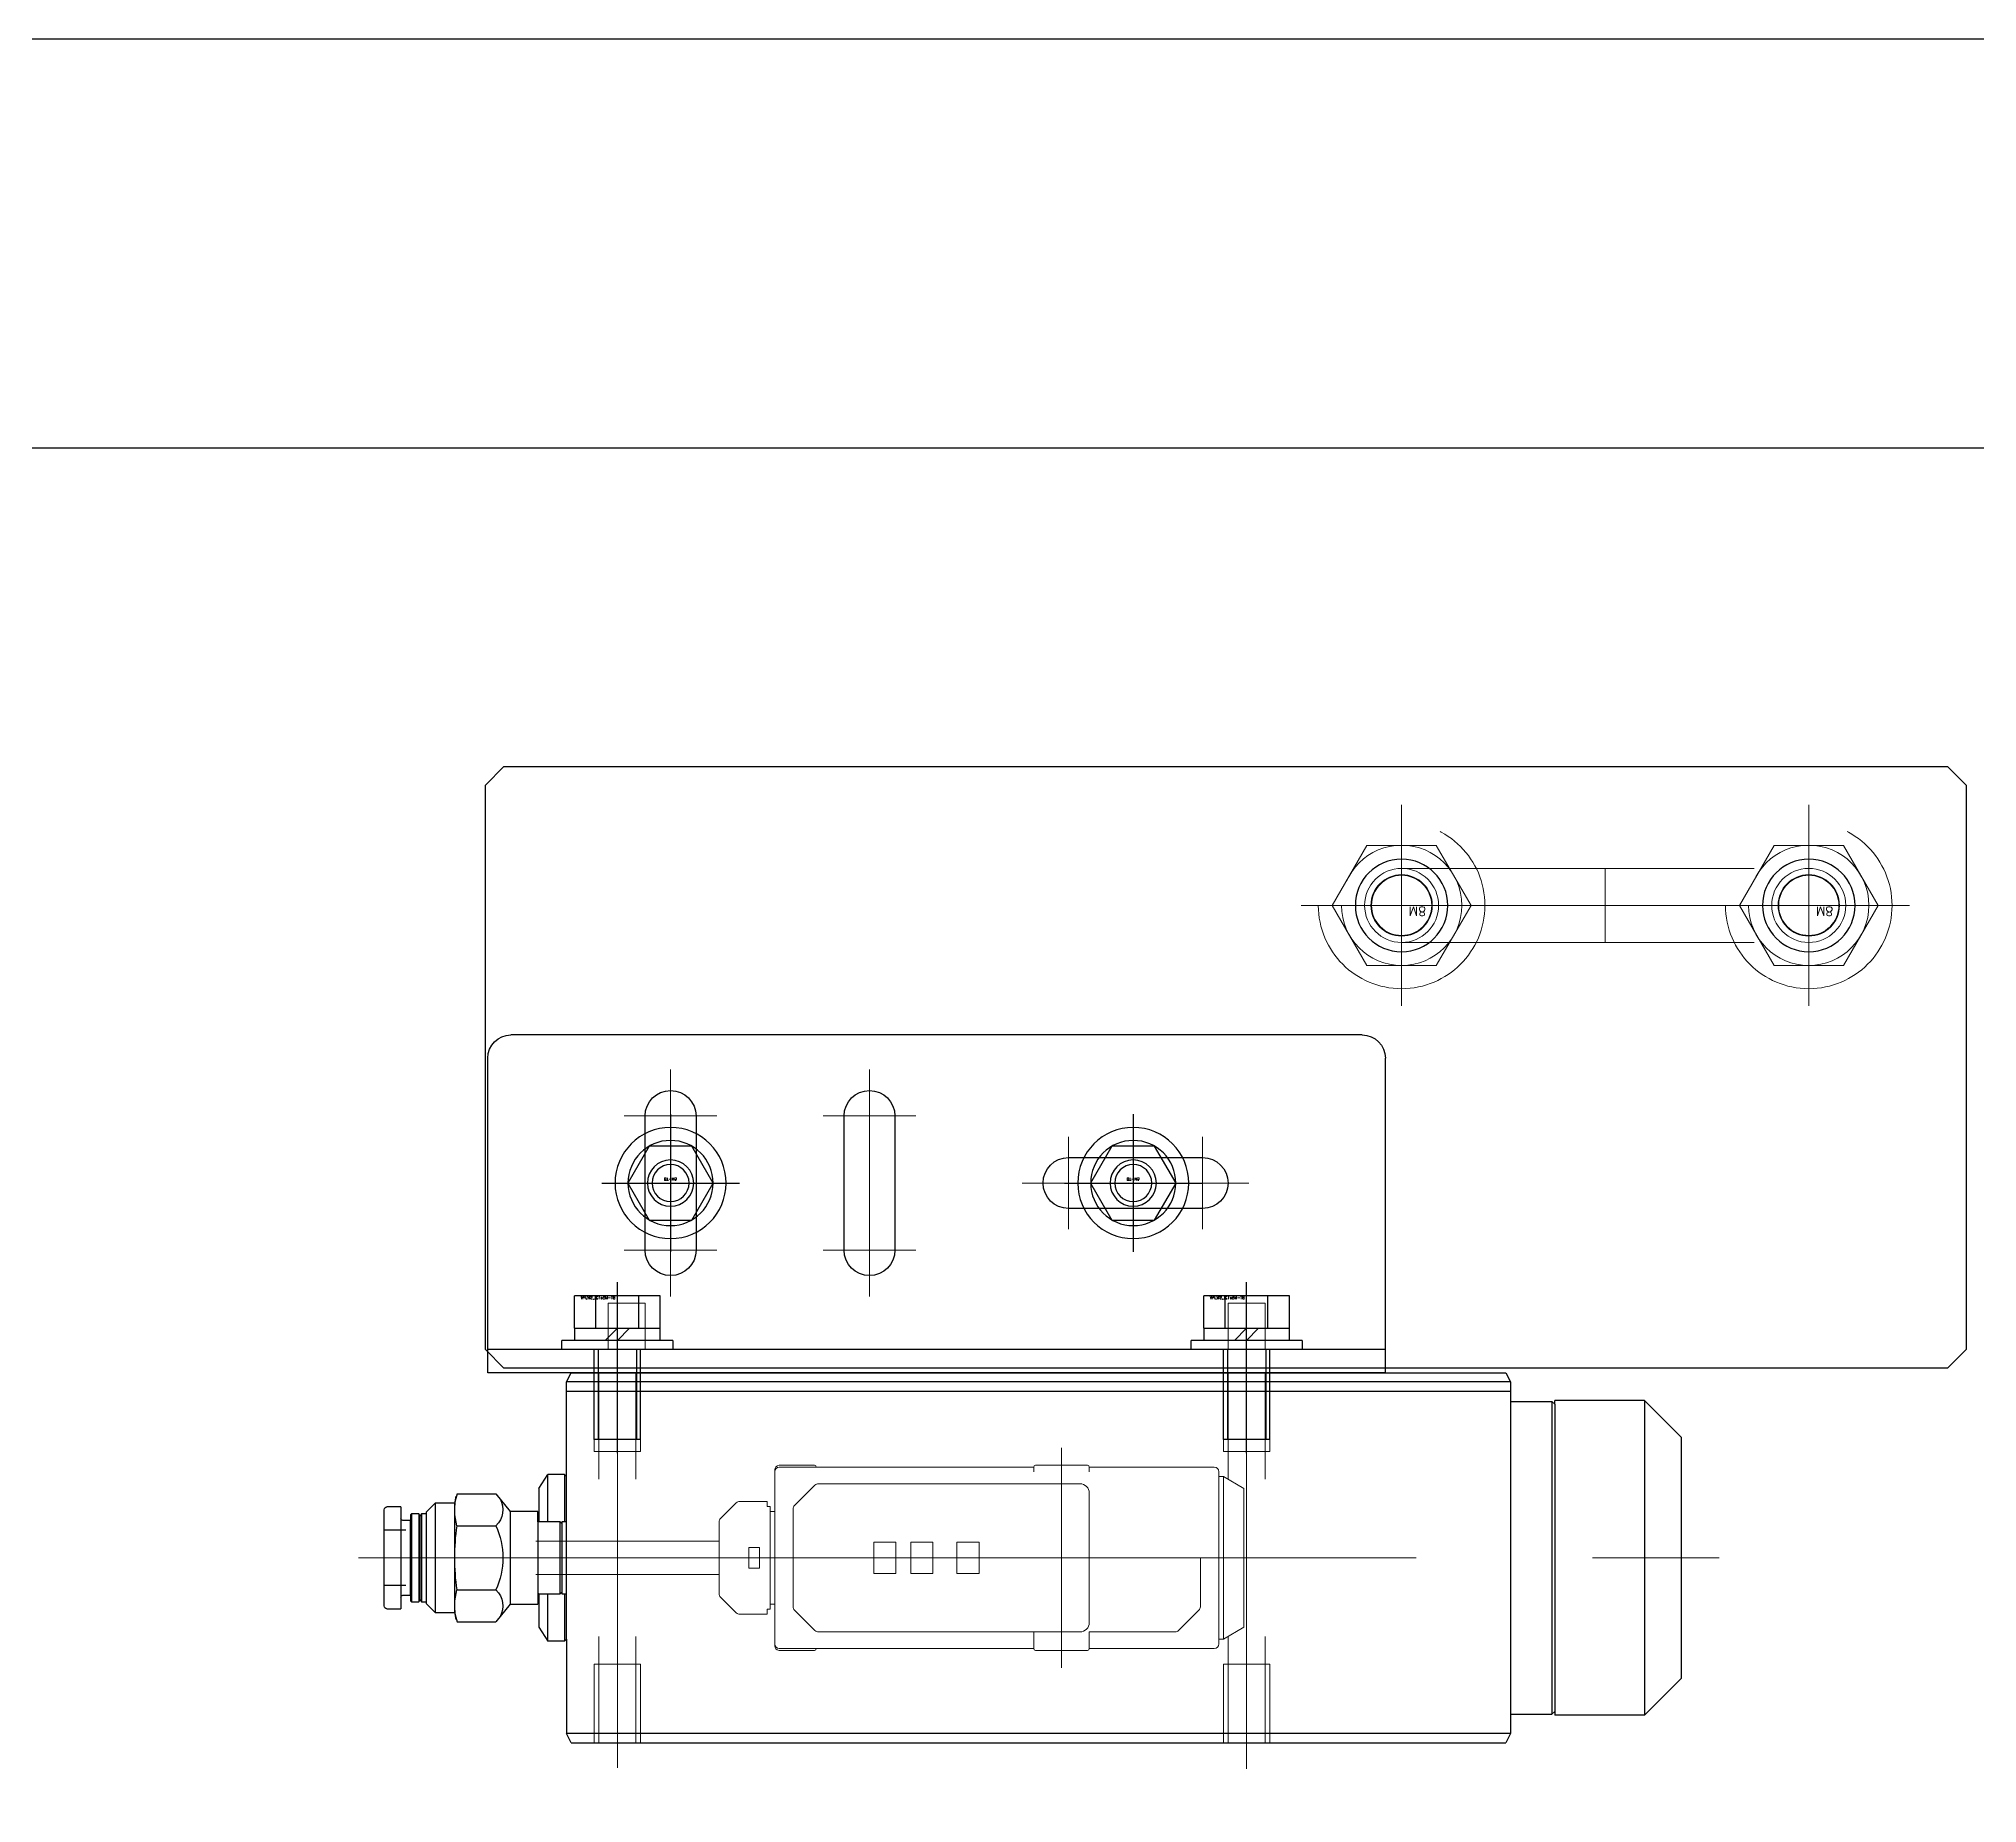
# Model space of a CAD drawing. Header units: millimetres. Extents: x -16130 to 36813, y -8099 to 27484.
# Drawn here: x 8126.5 to 8336, y -4392.2 to -4201.6 of the extents above; entities that cross this region are included whole.
import ezdxf

# ---------------------------------------------------------------- set-up
doc = ezdxf.new("R2010")
doc.units = ezdxf.units.MM
doc.header["$LTSCALE"] = 6
doc.linetypes.add('CENTER2', pattern=[28.575, 19.05, -3.175, 3.175, -3.175])
doc.linetypes.add('HIDDEN', pattern=[9.525, 6.35, -3.175])
for name, color, linetype, lineweight in [('01_NORMAL', 7, 'Continuous', 25), ('04_HIDDEN', 2, 'HIDDEN', 13), ('05_CENTER', 4, 'CENTER2', 13)]:
    doc.layers.add(name, color=color, linetype=linetype, lineweight=lineweight)
doc.layers.add('10_DRAFT', color=8, linetype='Continuous', lineweight=0, plot=False)
doc.styles.add('KSS_TXT', font='txt.shx', dxfattribs={"bigfont": 'extfont2.shx'})
doc.styles.add('KSS_TXT_L', font='txt.shx', dxfattribs={"height": 3, "bigfont": 'extfont2.shx'})

# ---------------------------------------------------------------- blocks, each defined once
blk = doc.blocks.new('FT-S1e_1_1')
at = {"color": 0}
for p, q in [((-82, 0), (-82, -34)), ((15, 0), (-82, 0)), ((-82, 0), (-82, -34)), ((15, 0), (-82, 0)), ((15, 0), (15, -34)), ((15, 0), (15, -34)), ((-65, -13.25), (-65, -27.75)), ((-65, -13.25), (-65, -27.75)), ((-59.5, -27.75), (-59.5, -13.25)), ((-59.5, -27.75), (-59.5, -13.25)), ((-43.5, -13.25), (-43.5, -27.75)), ((-43.5, -13.25), (-43.5, -27.75)), ((-38, -27.75), (-38, -13.25)), ((-38, -27.75), (-38, -13.25)), ((-4.75, -17.75), (-19.25, -17.75)), ((-4.75, -17.75), (-19.25, -17.75)), ((-19.25, -23.25), (-4.75, -23.25)), ((-19.25, -23.25), (-4.75, -23.25)), ((12.5, -36.5), (-79.5, -36.5)), ((12.5, -36.5), (-79.5, -36.5))]:
    blk.add_line(p, q, dxfattribs=at)
for centre, radius, start, end in [((-62.25, -13.25), 2.75, 0, 180), ((-62.25, -13.25), 2.75, 0, 180), ((-40.75, -13.25), 2.75, 0, 180), ((-40.75, -13.25), 2.75, 0, 180), ((-19.25, -20.5), 2.75, 90, 270), ((-19.25, -20.5), 2.75, 90, 270), ((-4.75, -20.5), 2.75, 270, 90), ((-4.75, -20.5), 2.75, 270, 90), ((-62.25, -27.75), 2.75, 180, 0), ((-62.25, -27.75), 2.75, 180, 0), ((-40.75, -27.75), 2.75, 180, 0), ((-40.75, -27.75), 2.75, 180, 0), ((-79.5, -34), 2.5, 180, 270), ((-79.5, -34), 2.5, 180, 270), ((12.5, -34), 2.5, 270, 0), ((12.5, -34), 2.5, 270, 0)]:
    blk.add_arc(centre, radius, start, end, dxfattribs=at)
at = {"layer": '04_HIDDEN', "color": 0}
for p, q in [((-82, -2.5), (15, -2.5)), ((-82, -2.5), (15, -2.5)), ((-69, -7.5), (-69, -2.5)), ((-69, -7.5), (-69, -2.5)), ((-65, -2.5), (-65, -7.5)), ((-65, -2.5), (-65, -7.5)), ((-2, -7.5), (-2, -2.5)), ((-2, -7.5), (-2, -2.5)), ((2, -2.5), (2, -7.5)), ((2, -2.5), (2, -7.5)), ((-69, -7.5), (-65, -7.5)), ((-69, -7.5), (-65, -7.5)), ((-2, -7.5), (2, -7.5)), ((-2, -7.5), (2, -7.5))]:
    blk.add_line(p, q, dxfattribs=at)
at = {"layer": '05_CENTER', "color": 0}
for p, q in [((-68, -5.61), (-68, 3.14)), ((0, -5.61), (0, 3.14)), ((-62.25, -8.25), (-62.25, -32.75)), ((-62.25, -8.25), (-62.25, -32.75)), ((-40.75, -8.25), (-40.75, -32.75)), ((-40.75, -8.25), (-40.75, -32.75)), ((-67.25, -13.25), (-57.25, -13.25)), ((-67.25, -13.25), (-57.25, -13.25)), ((-45.75, -13.25), (-35.75, -13.25)), ((-45.75, -13.25), (-35.75, -13.25)), ((-19.25, -15.5), (-19.25, -25.5)), ((-19.25, -15.5), (-19.25, -25.5)), ((-4.75, -15.5), (-4.75, -25.5)), ((-4.75, -15.5), (-4.75, -25.5)), ((-24.25, -20.5), (0.25, -20.5)), ((-24.25, -20.5), (0.25, -20.5)), ((-67.25, -27.75), (-57.25, -27.75)), ((-67.25, -27.75), (-57.25, -27.75)), ((-45.75, -27.75), (-35.75, -27.75)), ((-45.75, -27.75), (-35.75, -27.75))]:
    blk.add_line(p, q, dxfattribs=at)
blk = doc.blocks.new('FT-S1b_1_1')
at = {"color": 0}
for p, q in [((73, 0), (-28, 0)), ((73, 0), (-28, 0)), ((73.5, -1), (73, 0)), ((73.5, -1), (73, 0)), ((-28, 0), (-28.5, -1)), ((-28, 0), (-28.5, -1)), ((-28.5, -1), (-28.5, -3.1)), ((-28.5, -1), (73.5, -1)), ((-28.5, -1), (-28.5, -3.1)), ((-28.5, -1), (73.5, -1)), ((73.5, -2), (-28.5, -2)), ((73.5, -2), (-28.5, -2)), ((73.5, -11.2), (73.5, -1)), ((73.5, -11.2), (73.5, -1)), ((-47, -7), (-43, -3)), ((-47, -7), (-43, -3)), ((-43, -3), (-33.3, -3)), ((-43, -3), (-43, -37)), ((-43, -3), (-33.3, -3)), ((-43, -3), (-43, -37)), ((-33.3, -3.4), (-33.3, -3)), ((-33.3, -3.4), (-33.3, -3)), ((-33.3, -3.4), (-33, -3.1)), ((-33.3, -3.4), (-33, -3.1)), ((-33.3, -3.4), (-33.3, -36.6)), ((-33.3, -3.4), (-33.3, -36.6)), ((-28.5, -3.1), (-33, -3.1)), ((-33, -3.1), (-33, -36.9)), ((-28.5, -3.1), (-33, -3.1)), ((-33, -3.1), (-33, -36.9)), ((-28.5, -3.1), (-28.5, -36.9)), ((-28.5, -3.1), (-28.5, -36.9)), ((-47, -33), (-47, -7)), ((-47, -33), (-47, -7)), ((73.5, -11.2), (73.7, -11)), ((73.5, -11.2), (73.7, -11)), ((73.5, -28.8), (73.5, -11.2)), ((73.5, -28.8), (73.5, -11.2)), ((73.7, -11), (73.7, -16.1)), ((73.7, -11), (75.5, -11)), ((73.7, -11), (73.7, -16.1)), ((73.7, -11), (75.5, -11)), ((76.5, -12.5), (75.5, -11)), ((75.5, -16.1), (75.5, -11)), ((76.5, -12.5), (75.5, -11)), ((75.5, -16.1), (75.5, -11)), ((76.5, -12.5), (76.5, -16.1)), ((76.5, -12.5), (76.5, -16.1)), ((81.12, -13.07), (79.6, -15)), ((81.12, -13.07), (79.6, -15)), ((85.32, -13.07), (81.12, -13.07)), ((85.32, -13.07), (81.12, -13.07)), ((85.32, -13.07), (85.6, -14.1)), ((85.32, -13.07), (85.6, -14.1)), ((85.6, -14.1), (87.7, -14.1)), ((85.6, -14.1), (85.6, -25.9)), ((85.6, -14.1), (87.7, -14.1)), ((85.6, -14.1), (85.6, -25.9)), ((87.7, -14.1), (88.65, -15.05)), ((87.7, -14.1), (87.7, -25.9)), ((87.7, -14.1), (88.65, -15.05)), ((87.7, -14.1), (87.7, -25.9)), ((91.4, -14.5), (92.9, -14.5)), ((91.4, -14.5), (91.4, -15.75)), ((91.4, -14.5), (92.9, -14.5)), ((91.4, -14.5), (91.4, -15.75)), ((73.5, -16.1), (74, -16.1)), ((73.5, -16.1), (74, -16.1)), ((74, -16.3), (74.2, -16.1)), ((74, -16.1), (74, -23.9)), ((74, -16.3), (74.2, -16.1)), ((74, -16.1), (74, -23.9)), ((74.2, -16.1), (76.5, -16.1)), ((74.2, -16.1), (74.2, -23.9)), ((74.2, -16.1), (76.5, -16.1)), ((74.2, -16.1), (74.2, -23.9)), ((76.5, -16.1), (76.6, -16.1)), ((76.5, -16.1), (76.6, -16.1)), ((76.6, -15), (79.6, -15)), ((76.6, -16.1), (76.6, -15)), ((76.6, -15), (79.6, -15)), ((76.6, -16.1), (76.6, -15)), ((76.6, -16.1), (76.6, -23.9)), ((76.6, -16.1), (76.6, -23.9)), ((79.6, -15), (79.6, -25)), ((79.6, -15), (79.6, -25)), ((85.32, -16.54), (81.12, -16.54)), ((85.32, -16.54), (81.12, -16.54)), ((88.65, -15.05), (88.65, -15.25)), ((88.65, -15.05), (88.65, -15.25)), ((88.65, -15.25), (89.15, -15.25)), ((88.65, -15.25), (88.65, -24.75)), ((88.65, -15.25), (89.15, -15.25)), ((88.65, -15.25), (88.65, -24.75)), ((89.15, -15.25), (89.3, -15.45)), ((89.15, -15.25), (89.15, -24.75)), ((89.15, -15.25), (89.3, -15.45)), ((89.15, -15.25), (89.15, -24.75)), ((89.3, -15.45), (89.45, -15.25)), ((89.3, -15.45), (89.45, -15.25)), ((89.3, -24.55), (89.3, -15.45)), ((89.3, -24.55), (89.3, -15.45)), ((89.45, -15.25), (90.25, -15.25)), ((89.45, -15.25), (89.45, -24.75)), ((89.45, -15.25), (90.25, -15.25)), ((89.45, -15.25), (89.45, -24.75)), ((90.25, -15.25), (90.35, -15.35)), ((90.25, -15.25), (90.25, -24.75)), ((90.25, -15.25), (90.35, -15.35)), ((90.25, -15.25), (90.25, -24.75)), ((90.35, -15.35), (90.35, -15.95)), ((90.35, -15.35), (90.35, -15.95)), ((90.35, -15.95), (91.2, -15.95)), ((90.35, -24.05), (90.35, -15.95)), ((90.35, -15.95), (91.2, -15.95)), ((90.35, -24.05), (90.35, -15.95)), ((91.4, -15.75), (91.4, -24.25)), ((91.4, -15.75), (91.4, -24.25)), ((93.2, -25.2), (93.2, -14.8)), ((93.2, -25.2), (93.2, -14.8)), ((90.85, -17), (93.2, -17)), ((90.85, -17), (93.2, -17)), ((90.85, -23), (93.2, -23)), ((90.85, -23), (93.2, -23)), ((74, -23.9), (73.5, -23.9)), ((74, -23.9), (73.5, -23.9)), ((73.7, -23.9), (73.7, -29)), ((73.7, -23.9), (73.7, -29)), ((74.2, -23.9), (74, -23.7)), ((74.2, -23.9), (74, -23.7)), ((76.5, -23.9), (74.2, -23.9)), ((76.5, -23.9), (74.2, -23.9)), ((75.5, -29), (75.5, -23.9)), ((75.5, -29), (75.5, -23.9)), ((76.5, -23.9), (76.5, -27.5)), ((76.5, -23.9), (76.6, -23.9)), ((76.5, -23.9), (76.5, -27.5)), ((76.5, -23.9), (76.6, -23.9)), ((76.6, -23.9), (76.6, -25)), ((76.6, -23.9), (76.6, -25)), ((79.6, -25), (76.6, -25)), ((79.6, -25), (76.6, -25)), ((79.6, -25), (81.12, -26.93)), ((79.6, -25), (81.12, -26.93)), ((85.32, -23.46), (81.12, -23.46)), ((85.32, -23.46), (81.12, -23.46)), ((87.7, -25.9), (88.65, -24.95)), ((87.7, -25.9), (88.65, -24.95)), ((88.65, -24.75), (88.65, -24.95)), ((89.15, -24.75), (88.65, -24.75)), ((88.65, -24.75), (88.65, -24.95)), ((89.15, -24.75), (88.65, -24.75)), ((89.3, -24.55), (89.15, -24.75)), ((89.3, -24.55), (89.15, -24.75)), ((89.45, -24.75), (89.3, -24.55)), ((89.45, -24.75), (89.3, -24.55)), ((90.25, -24.75), (89.45, -24.75)), ((90.25, -24.75), (89.45, -24.75)), ((90.35, -24.65), (90.25, -24.75)), ((90.35, -24.65), (90.25, -24.75)), ((91.2, -24.05), (90.35, -24.05)), ((90.35, -24.05), (90.35, -24.65)), ((91.2, -24.05), (90.35, -24.05)), ((90.35, -24.05), (90.35, -24.65)), ((91.4, -24.25), (91.4, -25.5)), ((91.4, -24.25), (91.4, -25.5)), ((85.32, -26.93), (81.12, -26.93)), ((85.32, -26.93), (81.12, -26.93)), ((85.6, -25.9), (85.32, -26.93)), ((85.6, -25.9), (85.32, -26.93)), ((87.7, -25.9), (85.6, -25.9)), ((87.7, -25.9), (85.6, -25.9)), ((92.9, -25.5), (91.4, -25.5)), ((92.9, -25.5), (91.4, -25.5)), ((73.5, -28.8), (73.7, -29)), ((73.5, -28.8), (73.5, -39)), ((73.5, -28.8), (73.7, -29)), ((73.5, -28.8), (73.5, -39)), ((73.7, -29), (75.5, -29)), ((73.7, -29), (75.5, -29)), ((76.5, -27.5), (75.5, -29)), ((76.5, -27.5), (75.5, -29)), ((-47, -33), (-43, -37)), ((-47, -33), (-43, -37)), ((-43, -37), (-33.3, -37)), ((-43, -37), (-33.3, -37)), ((-33.3, -36.6), (-33, -36.9)), ((-33.3, -36.6), (-33.3, -37)), ((-33.3, -36.6), (-33, -36.9)), ((-33.3, -36.6), (-33.3, -37)), ((-28.5, -36.9), (-33, -36.9)), ((-28.5, -36.9), (-33, -36.9)), ((-28.5, -36.9), (-28.5, -39)), ((-28.5, -36.9), (-28.5, -39)), ((-28.5, -39), (-28, -40)), ((-28.5, -39), (73.5, -39)), ((-28.5, -39), (-28, -40)), ((-28.5, -39), (73.5, -39)), ((73, -40), (73.5, -39)), ((73, -40), (73.5, -39)), ((73, -40), (-28, -40)), ((73, -40), (-28, -40))]:
    blk.add_line(p, q, dxfattribs=at)
for centre, radius, start, end in [((82.74, -14.8), 2.37, 150.5581, 226.933), ((82.74, -14.8), 2.37, 150.5581, 226.933), ((79.42, -14.8), 6.16, 343.6571, 13.6572), ((79.42, -14.8), 6.16, 343.6571, 13.6572), ((92.9, -14.8), 0.3, 0, 90), ((92.9, -14.8), 0.3, 0, 90), ((88.76, -20), 8.39, 155.608, 204.392), ((88.76, -20), 8.39, 155.608, 204.392), ((61.32, -20), 24.25, 351.7868, 8.2132), ((61.32, -20), 24.25, 351.7868, 8.2132), ((91.2, -15.75), 0.2, 270, 0), ((91.2, -15.75), 0.2, 270, 0), ((82.74, -25.2), 2.37, 133.067, 209.4419), ((82.74, -25.2), 2.37, 133.067, 209.4419), ((79.42, -25.2), 6.16, 346.3428, 16.3429), ((79.42, -25.2), 6.16, 346.3428, 16.3429), ((91.2, -24.25), 0.2, 0, 90), ((91.2, -24.25), 0.2, 0, 90), ((92.9, -25.2), 0.3, 270, 0), ((92.9, -25.2), 0.3, 270, 0)]:
    blk.add_arc(centre, radius, start, end, dxfattribs=at)
at = {"layer": '04_HIDDEN', "color": 0}
for p, q in [((-2.5, 0), (-2.5, -8.5)), ((-2, 0), (-2, -11.5)), ((2, 0), (2, -11.5)), ((2.5, 0), (2.5, -8.5)), ((65.5, 0), (65.5, -8.5)), ((66, 0), (66, -11.5)), ((70, 0), (70, -11.5)), ((70.5, 0), (70.5, -8.5)), ((2.5, -8.5), (-2.5, -8.5)), ((70.5, -8.5), (65.5, -8.5)), ((-2, -40), (-2, -28.5)), ((2, -40), (2, -28.5)), ((66, -40), (66, -28.5)), ((70, -40), (70, -28.5)), ((-2.5, -40), (-2.5, -31.5)), ((2.5, -31.5), (-2.5, -31.5)), ((2.5, -40), (2.5, -31.5)), ((65.5, -40), (65.5, -31.5)), ((70.5, -31.5), (65.5, -31.5)), ((70.5, -40), (70.5, -31.5))]:
    blk.add_line(p, q, dxfattribs=at)
at = {"layer": '05_CENTER', "color": 0}
for p, q in [((0, 2.05), (0, -42.44)), ((68, 2.05), (68, -42.44)), ((95.96, -20), (-51.05, -20)), ((0, -42.81), (0, -33.68)), ((0, -42.71), (0, -33.78)), ((68, -42.71), (68, -33.78))]:
    blk.add_line(p, q, dxfattribs=at)
blk = doc.blocks.new('FT-H30b_1_1')
at = {"color": 0}
for p, q in [((2.8, 0), (-2.8, 0)), ((2.8, 0), (-2.8, 0)), ((-19.7, -2.5), (-17.5, -1.2)), ((-19.7, -2.5), (-17.5, -1.2)), ((-17, -1.2), (-17.5, -1.2)), ((-17.5, -1.2), (-17.5, -18.8)), ((-17, -1.2), (-17.5, -1.2)), ((-17.5, -1.2), (-17.5, -18.8)), ((-17, -0.7), (-17, -1.2)), ((-17, -0.7), (-17, -1.2)), ((-17, -1.2), (-17, -18.8)), ((-17, -1.2), (-17, -18.8)), ((-3, -0.2), (-16.5, -0.2)), ((-3, -0.2), (-16.5, -0.2)), ((-3, -0.7), (-3, -0.2)), ((-3, -0.7), (-3, -0.2)), ((-2, -2), (26.29, -2)), ((-2, -2), (26.29, -2)), ((3, -0.2), (26.5, -0.2)), ((3, -0.2), (3, -0.7)), ((3, -0.2), (26.5, -0.2)), ((3, -0.2), (3, -0.7)), ((26.5, -0.2), (30.5, -0.2)), ((26.5, -0.2), (30.5, -0.2)), ((30.51, 0), (26.7, 0)), ((30.51, 0), (26.7, 0)), ((31, -5), (31, -0.5)), ((31, -5), (31, -0.5)), ((-19.7, -17.5), (-19.7, -2.5)), ((-19.7, -17.5), (-19.7, -2.5)), ((-3, -17), (-3, -3)), ((-3, -17), (-3, -3)), ((26.65, -2.15), (28.85, -4.35)), ((26.65, -2.15), (28.85, -4.35)), ((31.8, -4.44), (31.8, -3.9)), ((31.8, -3.9), (34.79, -3.9)), ((31.8, -4.44), (31.8, -3.9)), ((31.8, -3.9), (34.79, -3.9)), ((36.85, -5.75), (35.15, -4.05)), ((36.85, -5.75), (35.15, -4.05)), ((29, -15.29), (29, -4.71)), ((29, -15.29), (29, -4.71)), ((31, -5), (31, -15)), ((31, -5), (31.5, -5)), ((31, -5), (31, -15)), ((31, -5), (31.5, -5)), ((31.8, -4.44), (31.5, -4.44)), ((31.5, -4.44), (31.5, -5)), ((31.8, -4.44), (31.5, -4.44)), ((31.5, -4.44), (31.5, -5)), ((31.5, -5), (31.5, -15)), ((31.5, -5), (31.5, -15)), ((37, -6.11), (37, -8.2)), ((37, -6.11), (37, -8.2)), ((8.9, -11.7), (8.9, -8.3)), ((8.9, -8.3), (11.3, -8.3)), ((8.9, -11.7), (8.9, -8.3)), ((8.9, -8.3), (11.3, -8.3)), ((11.3, -8.3), (11.3, -11.7)), ((11.3, -8.3), (11.3, -11.7)), ((13.9, -11.7), (13.9, -8.3)), ((13.9, -8.3), (16.3, -8.3)), ((13.9, -11.7), (13.9, -8.3)), ((13.9, -8.3), (16.3, -8.3)), ((16.3, -8.3), (16.3, -11.7)), ((16.3, -8.3), (16.3, -11.7)), ((17.9, -11.7), (17.9, -8.3)), ((17.9, -8.3), (20.3, -8.3)), ((17.9, -11.7), (17.9, -8.3)), ((17.9, -8.3), (20.3, -8.3)), ((20.3, -8.3), (20.3, -11.7)), ((20.3, -8.3), (20.3, -11.7)), ((37, -8.2), (37, -11.8)), ((56.8, -8.2), (37, -8.2)), ((37, -8.2), (37, -11.8)), ((56.8, -8.2), (37, -8.2)), ((-15, -10), (-17, -10)), ((-15, -10), (-17, -10)), ((-15, -10), (-15, -15.29)), ((-15, -10), (-15, -15.29)), ((29, -10), (31.5, -10)), ((29, -10), (31.5, -10)), ((32.65, -8.9), (32.65, -11.1)), ((32.65, -8.9), (33.8, -8.9)), ((32.65, -8.9), (32.65, -11.1)), ((32.65, -8.9), (33.8, -8.9)), ((32.65, -10), (33.8, -10)), ((32.65, -10), (33.8, -10)), ((33.8, -11.1), (33.8, -8.9)), ((33.8, -11.1), (33.8, -8.9)), ((11.3, -11.7), (8.9, -11.7)), ((11.3, -11.7), (8.9, -11.7)), ((16.3, -11.7), (13.9, -11.7)), ((16.3, -11.7), (13.9, -11.7)), ((20.3, -11.7), (17.9, -11.7)), ((20.3, -11.7), (17.9, -11.7)), ((33.8, -11.1), (32.65, -11.1)), ((33.8, -11.1), (32.65, -11.1)), ((37, -11.8), (37, -13.89)), ((56.8, -11.8), (37, -11.8)), ((37, -11.8), (37, -13.89)), ((56.8, -11.8), (37, -11.8)), ((36.85, -14.25), (35.15, -15.95)), ((36.85, -14.25), (35.15, -15.95)), ((-14.85, -15.65), (-12.65, -17.85)), ((-14.85, -15.65), (-12.65, -17.85)), ((28.85, -15.65), (26.65, -17.85)), ((28.85, -15.65), (26.65, -17.85)), ((31, -15), (31.5, -15)), ((31, -19.5), (31, -15)), ((31, -15), (31.5, -15)), ((31, -19.5), (31, -15)), ((31.5, -15), (31.5, -15.56)), ((31.5, -15), (31.5, -15.56)), ((31.5, -15.56), (31.8, -15.56)), ((31.5, -15.56), (31.8, -15.56)), ((31.8, -16.1), (31.8, -15.56)), ((31.8, -16.1), (31.8, -15.56)), ((31.8, -16.1), (34.79, -16.1)), ((31.8, -16.1), (34.79, -16.1)), ((-19.7, -17.5), (-17.5, -18.8)), ((-19.7, -17.5), (-17.5, -18.8)), ((-17, -18.8), (-17.5, -18.8)), ((-17, -18.8), (-17.5, -18.8)), ((-17, -18.8), (-17, -19.3)), ((-17, -18.8), (-17, -19.3)), ((-12.29, -18), (-3, -18)), ((-12.29, -18), (-3, -18)), ((-3, -18), (-3, -19.8)), ((-3, -18), (-3, -19.8)), ((26.29, -18), (-2, -18)), ((26.29, -18), (-2, -18)), ((3, -18), (3, -19.8)), ((3, -18), (3, -19.8)), ((-16.5, -19.8), (-3, -19.8)), ((-16.5, -19.8), (-3, -19.8)), ((-2.8, -20), (2.8, -20)), ((-2.8, -20), (2.8, -20)), ((26.5, -19.8), (3, -19.8)), ((26.5, -19.8), (3, -19.8)), ((26.5, -19.8), (30.5, -19.8)), ((26.5, -19.8), (30.5, -19.8)), ((26.7, -20), (30.53, -20)), ((26.7, -20), (30.53, -20))]:
    blk.add_line(p, q, dxfattribs=at)
for centre, radius, start, end in [((-2.8, -0.2), 0.2, 90, 180), ((-2.8, -0.2), 0.2, 90, 180), ((-16.5, -0.7), 0.5, 90, 180), ((-16.5, -0.7), 0.5, 90, 180), ((-2, -3), 1, 90, 180), ((-2, -3), 1, 90, 180), ((2.8, -0.2), 0.2, 0, 90), ((2.8, -0.2), 0.2, 0, 90), ((26.29, -2.5), 0.5, 45, 90), ((26.29, -2.5), 0.5, 45, 90), ((26.7, -0.2), 0.2, 90, 180), ((26.7, -0.2), 0.2, 90, 180), ((30.5, -0.7), 0.5, 0, 90), ((30.5, -0.7), 0.5, 0, 90), ((30.5, -0.5), 0.5, 0, 88.8541), ((30.5, -0.5), 0.5, 0, 88.8541), ((34.79, -4.4), 0.5, 45, 90), ((34.79, -4.4), 0.5, 45, 90), ((28.5, -4.71), 0.5, 0, 45), ((28.5, -4.71), 0.5, 0, 45), ((36.5, -6.11), 0.5, 0, 45), ((36.5, -6.11), 0.5, 0, 45), ((36.5, -13.89), 0.5, 315, 0), ((36.5, -13.89), 0.5, 315, 0), ((-14.5, -15.29), 0.5, 180, 225), ((-14.5, -15.29), 0.5, 180, 225), ((28.5, -15.29), 0.5, 315, 0), ((28.5, -15.29), 0.5, 315, 0), ((34.79, -15.6), 0.5, 270, 315), ((34.79, -15.6), 0.5, 270, 315), ((-12.29, -17.5), 0.5, 225, 270), ((-12.29, -17.5), 0.5, 225, 270), ((-2, -17), 1, 180, 270), ((-2, -17), 1, 180, 270), ((26.29, -17.5), 0.5, 270, 315), ((26.29, -17.5), 0.5, 270, 315), ((-16.5, -19.3), 0.5, 180, 270), ((-16.5, -19.3), 0.5, 180, 270), ((-2.8, -19.8), 0.2, 180, 270), ((-2.8, -19.8), 0.2, 180, 270), ((2.8, -19.8), 0.2, 270, 0), ((2.8, -19.8), 0.2, 270, 0), ((26.7, -19.8), 0.199, 180, 270), ((26.7, -19.8), 0.199, 180, 270), ((30.5, -19.3), 0.5, 270, 0), ((30.5, -19.3), 0.5, 270, 0), ((30.5, -19.5), 0.5, 273.6243, 0), ((30.5, -19.5), 0.5, 273.6243, 0)]:
    blk.add_arc(centre, radius, start, end, dxfattribs=at)
at = {"layer": '05_CENTER', "color": 0}
for p, q in [((0, 1.9), (0, -21.9)), ((-22.7, -10), (59.8, -10))]:
    blk.add_line(p, q, dxfattribs=at)
blk = doc.blocks.new('A$C71340FE3_1_1')
at = {"color": 0, "linetype": 'CENTER2'}
blk.add_line((0, -11.2), (0, 7.3), dxfattribs=at)
at = {"color": 0}
for p, q in [((-4.62, 5.8), (4.62, 5.8)), ((-4.62, 2.3), (-4.62, 5.8)), ((-2.31, 2.3), (-2.31, 5.8)), ((2.31, 2.3), (2.31, 5.8)), ((4.62, 2.3), (4.62, 5.8)), ((-4.6, 2.3), (-4.6, 1)), ((4.6, 2.3), (-4.6, 2.3)), ((0, 1), (-1.3, 2.3)), ((0, 2.3), (1.3, 1)), ((4.6, 1), (4.6, 2.3)), ((-6, 1), (6, 1)), ((-6, 1), (-6, 0)), ((-6, 0), (6, 0)), ((6, 0), (6, 1))]:
    blk.add_line(p, q, dxfattribs=at)
at = {"color": 0, "linetype": 'HIDDEN'}
for p, q in [((-2.5, -9.7), (-2.5, 0)), ((-2.07, 0), (-2.07, -9.7)), ((2.07, 0), (2.07, -9.7)), ((2.5, -9.7), (2.5, 0)), ((-2.5, -9.7), (2.5, -9.7))]:
    blk.add_line(p, q, dxfattribs=at)
at = {"layer": '10_DRAFT', "style": 'KSS_TXT_L'}
blk.add_text('BT-M5x12L,SW,PW', height=0.3, dxfattribs=at).set_placement((0.22, 5.46))
blk = doc.blocks.new('A$C6C943B69_1_1')
at = {"color": 0, "linetype": 'CENTER2'}
for p, q in [((0, -7.44), (0, 7.44)), ((-7.44, 0), (7.44, 0))]:
    blk.add_line(p, q, dxfattribs=at)
at = {"color": 0}
for p, q in [((-4.62, 0), (-2.31, 4)), ((-2.31, 4), (2.31, 4)), ((2.31, 4), (4.62, 0)), ((-2.31, -4), (-4.62, 0)), ((4.62, 0), (2.31, -4)), ((2.31, -4), (-2.31, -4))]:
    blk.add_line(p, q, dxfattribs=at)
for radius in [6, 4.6]:
    blk.add_circle((0, 0), radius, dxfattribs=at)
at = {"layer": '10_DRAFT', "style": 'KSS_TXT_L'}
blk.add_text('BT-M5', height=0.3, dxfattribs=at).set_placement((-0.7, -0.56))
blk = doc.blocks.new('A$C3E5F2E43_1_1')
at = {"color": 0}
for p, q in [((-22, 4), (22, 4)), ((-22, -4), (22, -4))]:
    blk.add_line(p, q, dxfattribs=at)
for centre, start, end in [((-22, 0), 90, 270), ((22, 0), 270, 90)]:
    blk.add_arc(centre, 4, start, end)
at = {"layer": '04_HIDDEN', "color": 0}
for centre in [(-22, 0), (22, 0)]:
    blk.add_circle(centre, 3.32, dxfattribs=at)
for centre, start, end in [((-22, 0), 270, 90), ((22, 0), 90, 270)]:
    blk.add_arc(centre, 4, start, end, dxfattribs=at)
at = {"layer": '05_CENTER', "color": 0}
for p, q in [((-22, -6.7), (-22, 6.7)), ((22, -6.7), (22, 6.7)), ((28.64, 0), (-28.64, 0))]:
    blk.add_line(p, q, dxfattribs=at)
at = {"layer": '10_DRAFT'}
blk.add_line((0, 4), (0, -4), dxfattribs=at)
blk = doc.blocks.new('8b_1_1')
at = {"color": 0, "linetype": 'CENTER2'}
for p, q in [((0, -10.87), (0, 10.87)), ((10.87, 0), (-10.87, 0))]:
    blk.add_line(p, q, dxfattribs=at)
at = {"color": 0}
for p, q in [((-3.75, 6.49), (-7.5, 0)), ((-3.75, 6.49), (-7.5, 0)), ((3.75, 6.49), (-3.75, 6.49)), ((3.75, 6.49), (-3.75, 6.49)), ((7.5, 0), (3.75, 6.49)), ((7.5, 0), (3.75, 6.49)), ((-7.5, 0), (-3.75, -6.49)), ((-7.5, 0), (-3.75, -6.49)), ((3.75, -6.49), (7.5, 0)), ((3.75, -6.49), (7.5, 0)), ((-3.75, -6.49), (3.75, -6.49)), ((-3.75, -6.49), (3.75, -6.49))]:
    blk.add_line(p, q, dxfattribs=at)
for radius in [9, 6.5, 4, 3.25]:
    blk.add_circle((0, 0), radius, dxfattribs=at)
at = {"layer": '10_DRAFT', "style": 'KSS_TXT'}
blk.add_text('M8', height=1, dxfattribs=at).set_placement((0.76, 0.14))
blk = doc.blocks.new('M5tz_1_1_1')
at = {"color": 0}
for radius in [2.5, 2.5, 2]:
    blk.add_circle((0, 0), radius, dxfattribs=at)
blk.add_circle((0, 0), 2)
at = {"layer": '05_CENTER'}
for p, q in [((0, -5.06), (0, 5.06)), ((5.06, 0), (-5.06, 0))]:
    blk.add_line(p, q, dxfattribs=at)
blk = doc.blocks.new('A$C68097B02_1_1')
at = {"color": 0}
blk.add_lwpolyline([(-18, -45), (138, -45), (140, -43), (140, 18), (138, 20), (-18, 20), (-20, 18), (-20, -43)], close=True, dxfattribs=at)
for centre in [(79, -30), (123, -30)]:
    blk.add_circle(centre, 5, dxfattribs=at)
at = {"layer": '05_CENTER'}
for p, q in [((79, -37.34), (79, -22.66)), ((123, -37.34), (123, -22.66)), ((86.34, -30), (71.66, -30)), ((130.34, -30), (115.66, -30))]:
    blk.add_line(p, q, dxfattribs=at)
for p in [(0, 0), (50, 0, 0)]:
    blk.add_blockref('M5tz_1_1_1', p)

msp = doc.modelspace()

# ---------------------------------------------------------------- linework, layer by layer
at = {"color": 4}
msp.add_line((8272.00084, -4343.2085, 0), (8175.00084, -4343.2085, 0), dxfattribs=at)
for points in [[(7261.6316, -4201.56067), (8547.24267, -4201.56067), (8547.24267, -5378.64944), (7261.6316, -5378.64944)], [(7928.65067, -4245.77727), (8408.77456, -4245.77727), (8408.77456, -4815.39271), (7928.65067, -4815.39271)]]:
    msp.add_lwpolyline(points, close=True)

# ---------------------------------------------------------------- block references
at = {"color": 4, "xscale": -1, "rotation": 180}
msp.add_blockref('FT-S1e_1_1', (8257.00084, -4345.7085, 0), dxfattribs=at)
at = {"xscale": -1, "rotation": 180}
for p in [(8194.75084, -4325.2085, 0), (8244.75084, -4325.2085)]:
    msp.add_blockref('A$C6C943B69_1_1', p, dxfattribs=at)
at = {"xscale": -1}
for p in [(8189.00084, -4343.2085, 0), (8257.00084, -4343.2085, 0)]:
    msp.add_blockref('A$C71340FE3_1_1', p, dxfattribs=at)
at = {"color": 4, "xscale": -1}
msp.add_blockref('FT-S1b_1_1', (8257.00084, -4345.7085, 0), dxfattribs=at)
at = {"layer": '01_NORMAL', "xscale": -1, "rotation": 180}
msp.add_blockref('A$C68097B02_1_1', (8194.75084, -4325.2085, 0), dxfattribs=at)
at = {"layer": '04_HIDDEN', "color": 4, "xscale": -1, "rotation": 180}
for name, p in [('8b_1_1', (8273.75084, -4295.2085, 0)), ('8b_1_1', (8317.75084, -4295.2085, 0)), ('A$C3E5F2E43_1_1', (8295.75084, -4295.2085, 0))]:
    msp.add_blockref(name, p, dxfattribs=at)
at = {"layer": '10_DRAFT', "xscale": -1}
msp.add_blockref('FT-H30b_1_1', (8237.00084, -4355.7086, 0), dxfattribs=at)

doc.saveas('drawing.dxf')
